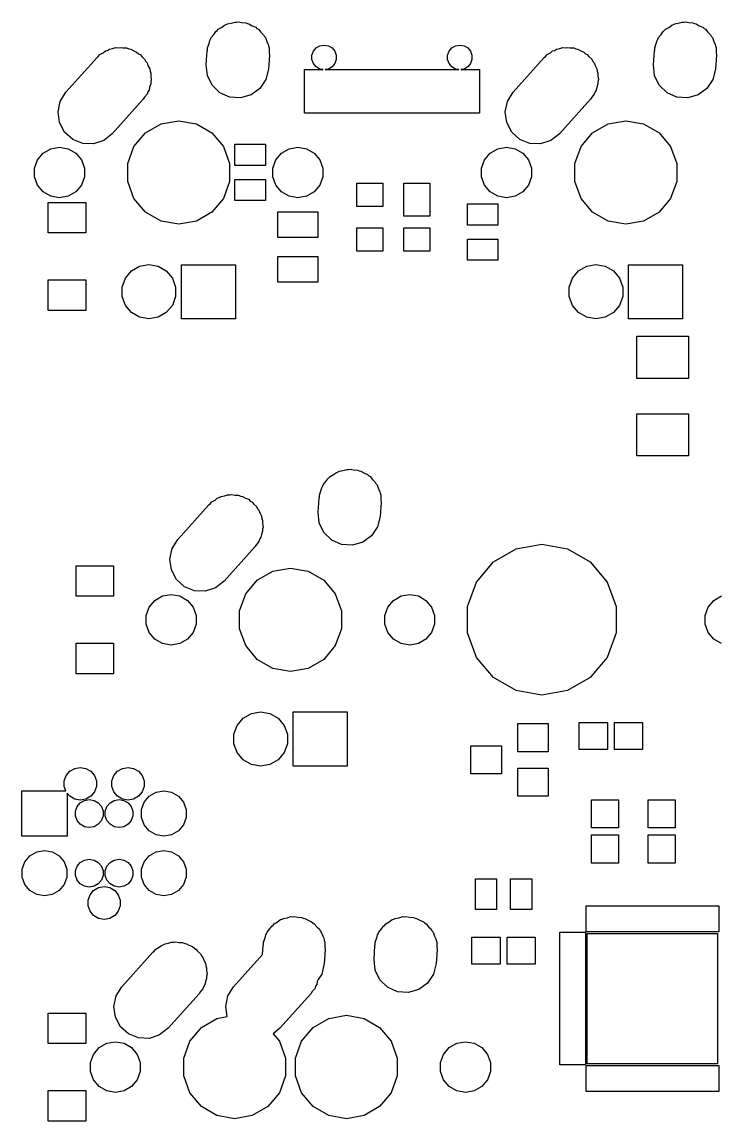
# Model space of a CAD drawing. Extents: x 50 to 349, y -142 to -48.
# Drawn here: x 50.47 to 80.17, y -97.55 to -50.74 of the extents above; entities that cross this region are included whole.
import ezdxf

# ---------------------------------------------------------------- set-up
doc = ezdxf.new("R2010")
doc.units = 0
doc.header["$MEASUREMENT"] = 0
doc.layers.add('BLACK', color=7, linetype='CONTINUOUS')

msp = doc.modelspace()

# ---------------------------------------------------------------- linework, layer by layer
at = {"layer": 'Black'}
for p, q in [((58.8351, -51.0511), (58.9772, -50.9691)), ((58.9772, -50.9691), (59.1084, -50.8735)), ((59.1084, -50.8735), (59.1767, -50.8538)), ((59.1767, -50.8538), (59.2351, -50.8202)), ((59.2351, -50.8202), (59.3867, -50.7934)), ((59.3867, -50.7934), (59.5507, -50.7462)), ((59.5507, -50.7462), (59.6252, -50.7514)), ((59.6252, -50.7514), (59.69, -50.7399)), ((59.69, -50.7399), (59.8381, -50.7661)), ((59.8381, -50.7661), (60.0097, -50.7779)), ((60.0097, -50.7779), (60.0785, -50.8085)), ((60.0785, -50.8085), (60.1449, -50.8202)), ((60.1449, -50.8202), (60.2782, -50.8971)), ((60.2782, -50.8971), (60.4303, -50.9647)), ((60.4303, -50.9647), (60.4827, -51.0152)), ((60.4827, -51.0152), (60.5449, -51.0511)), ((77.8851, -51.0511), (78.0272, -50.9691)), ((78.0272, -50.9691), (78.1584, -50.8735)), ((78.1584, -50.8735), (78.2267, -50.8538)), ((78.2267, -50.8538), (78.2851, -50.8202)), ((78.2851, -50.8202), (78.4367, -50.7934)), ((78.4367, -50.7934), (78.6007, -50.7462)), ((78.6007, -50.7462), (78.6752, -50.7514)), ((78.6752, -50.7514), (78.74, -50.7399)), ((78.74, -50.7399), (78.8881, -50.7661)), ((78.8881, -50.7661), (79.0597, -50.7779)), ((79.0597, -50.7779), (79.1285, -50.8085)), ((79.1285, -50.8085), (79.1949, -50.8202)), ((79.1949, -50.8202), (79.3282, -50.8971)), ((79.3282, -50.8971), (79.4803, -50.9647)), ((79.4803, -50.9647), (79.5327, -51.0152)), ((79.5327, -51.0152), (79.5949, -51.0511)), ((58.4795, -51.5261), (58.5112, -51.4789)), ((58.5112, -51.4789), (58.5381, -51.405)), ((58.5381, -51.405), (58.6536, -51.2673)), ((58.6536, -51.2673), (58.7364, -51.1443)), ((58.7364, -51.1443), (58.7889, -51.1061)), ((58.7889, -51.1061), (58.8351, -51.0511)), ((60.5449, -51.0511), (60.6504, -51.1768)), ((60.6504, -51.1768), (60.7616, -51.284)), ((60.7616, -51.284), (60.7913, -51.3447)), ((60.7913, -51.3447), (60.8419, -51.405)), ((60.8419, -51.405), (60.9033, -51.5738)), ((77.5295, -51.5261), (77.5612, -51.4789)), ((77.5612, -51.4789), (77.5881, -51.405)), ((77.5881, -51.405), (77.7036, -51.2673)), ((77.7036, -51.2673), (77.7864, -51.1443)), ((77.7864, -51.1443), (77.8389, -51.1061)), ((77.8389, -51.1061), (77.8851, -51.0511)), ((79.5949, -51.0511), (79.7004, -51.1768)), ((79.7004, -51.1768), (79.8116, -51.284)), ((79.8116, -51.284), (79.8413, -51.3447)), ((79.8413, -51.3447), (79.8919, -51.405)), ((79.8919, -51.405), (79.9533, -51.5738)), ((54.0318, -51.9746), (54.1109, -51.9488)), ((54.1109, -51.9488), (54.1951, -51.9002)), ((54.1951, -51.9002), (54.3353, -51.8754)), ((54.3353, -51.8754), (54.4692, -51.8317)), ((54.4692, -51.8317), (54.5654, -51.8349)), ((54.5654, -51.8349), (54.65, -51.8199)), ((54.65, -51.8199), (54.7738, -51.8418)), ((54.7738, -51.8418), (54.9291, -51.8469)), ((54.9291, -51.8469), (55.0276, -51.8865)), ((55.0276, -51.8865), (55.1049, -51.9002)), ((55.1049, -51.9002), (55.2044, -51.9576)), ((55.2044, -51.9576), (55.3561, -52.0186)), ((58.3686, -51.9727), (58.3801, -51.926)), ((58.3801, -51.839), (58.4481, -51.6522)), ((58.3801, -51.926), (58.3801, -51.839)), ((58.4481, -51.6522), (58.4795, -51.5261)), ((60.9033, -51.5738), (60.9637, -51.6974)), ((60.9637, -51.6974), (60.9701, -51.7573)), ((60.9701, -51.7573), (60.9999, -51.839)), ((60.9999, -51.839), (60.9999, -52.0378)), ((62.8912, -51.9865), (63.0088, -51.8463)), ((63.0088, -51.8463), (63.1674, -51.7548)), ((63.1674, -51.7548), (63.3476, -51.723)), ((63.3476, -51.723), (63.5278, -51.7548)), ((63.5278, -51.7548), (63.6864, -51.8463)), ((63.6864, -51.8463), (63.804, -51.9865)), ((68.6712, -51.9865), (68.7888, -51.8463)), ((68.7888, -51.8463), (68.9474, -51.7548)), ((68.9474, -51.7548), (69.1276, -51.723)), ((69.1276, -51.723), (69.3078, -51.7548)), ((69.3078, -51.7548), (69.4664, -51.8463)), ((69.4664, -51.8463), (69.584, -51.9865)), ((73.0818, -51.9746), (73.1609, -51.9488)), ((73.1609, -51.9488), (73.2451, -51.9002)), ((73.2451, -51.9002), (73.3853, -51.8754)), ((73.3853, -51.8754), (73.5192, -51.8317)), ((73.5192, -51.8317), (73.6154, -51.8349)), ((73.6154, -51.8349), (73.7, -51.8199)), ((73.7, -51.8199), (73.8238, -51.8418)), ((73.8238, -51.8418), (73.9791, -51.8469)), ((73.9791, -51.8469), (74.0776, -51.8865)), ((74.0776, -51.8865), (74.1549, -51.9002)), ((74.1549, -51.9002), (74.2544, -51.9576)), ((74.2544, -51.9576), (74.4061, -52.0186)), ((77.4186, -51.9727), (77.4301, -51.926)), ((77.4301, -51.839), (77.4981, -51.6522)), ((77.4301, -51.926), (77.4301, -51.839)), ((77.4981, -51.6522), (77.5295, -51.5261)), ((79.9533, -51.5738), (80.0137, -51.6974)), ((80.0137, -51.6974), (80.0201, -51.7573)), ((80.0201, -51.7573), (80.0499, -51.839)), ((80.0499, -51.839), (80.0499, -52.0378)), ((52.3479, -53.7317), (53.6697, -52.2586)), ((53.6697, -52.2586), (53.7236, -52.2163)), ((53.7236, -52.2163), (53.7951, -52.1311)), ((53.7951, -52.1311), (53.936, -52.0497)), ((53.936, -52.0497), (54.0318, -51.9746)), ((55.3561, -52.0186), (55.4392, -52.0932)), ((55.4392, -52.0932), (55.5049, -52.1311)), ((55.5049, -52.1311), (55.5763, -52.2162)), ((55.5763, -52.2162), (55.6986, -52.3259)), ((55.6986, -52.3259), (55.7514, -52.4249)), ((55.7514, -52.4249), (55.8019, -52.485)), ((58.3277, -52.565), (58.3686, -51.9727)), ((61.0123, -52.155), (60.9714, -52.7473)), ((60.9999, -52.0378), (61.0123, -52.155)), ((62.8286, -52.1585), (62.8912, -51.9865)), ((62.8286, -52.3415), (62.8286, -52.1585)), ((62.8912, -52.5135), (62.8286, -52.3415)), ((63.804, -51.9865), (63.8666, -52.1585)), ((63.8666, -52.3415), (63.804, -52.5135)), ((63.8666, -52.1585), (63.8666, -52.3415)), ((68.6086, -52.1585), (68.6712, -51.9865)), ((68.6086, -52.3415), (68.6086, -52.1585)), ((68.6712, -52.5135), (68.6086, -52.3415)), ((69.584, -51.9865), (69.6466, -52.1585)), ((69.6466, -52.3415), (69.584, -52.5135)), ((69.6466, -52.1585), (69.6466, -52.3415)), ((71.3979, -53.7317), (72.7197, -52.2586)), ((72.7197, -52.2586), (72.7736, -52.2163)), ((72.7736, -52.2163), (72.8451, -52.1311)), ((72.8451, -52.1311), (72.986, -52.0497)), ((72.986, -52.0497), (73.0818, -51.9746)), ((74.4061, -52.0186), (74.4892, -52.0932)), ((74.4892, -52.0932), (74.5549, -52.1311)), ((74.5549, -52.1311), (74.6263, -52.2162)), ((74.6263, -52.2162), (74.7486, -52.3259)), ((74.7486, -52.3259), (74.8014, -52.4249)), ((74.8014, -52.4249), (74.8519, -52.485)), ((77.3777, -52.565), (77.4186, -51.9727)), ((80.0623, -52.155), (80.0214, -52.7473)), ((80.0499, -52.0378), (80.0623, -52.155)), ((55.8019, -52.485), (55.8411, -52.5929)), ((55.8411, -52.5929), (55.9153, -52.7318)), ((55.9153, -52.7318), (55.9305, -52.8383)), ((55.9305, -52.8383), (55.9599, -52.919)), ((58.3763, -53.0226), (58.3277, -52.565)), ((60.9714, -52.7473), (60.8605, -53.1939)), ((62.5126, -54.62), (62.5126, -52.77)), ((62.5126, -52.77), (63.3079, -52.77)), ((63.0088, -52.6537), (62.8912, -52.5135)), ((63.1674, -52.7452), (63.0088, -52.6537)), ((63.3079, -52.77), (63.1674, -52.7452)), ((63.5278, -52.7452), (63.3873, -52.77)), ((63.3873, -52.77), (63.5126, -52.77)), ((63.5126, -52.77), (64.2876, -52.77)), ((63.6864, -52.6537), (63.5278, -52.7452)), ((63.804, -52.5135), (63.6864, -52.6537)), ((64.2876, -52.77), (64.8376, -52.77)), ((64.8376, -52.77), (65.3376, -52.77)), ((65.3376, -52.77), (65.8376, -52.77)), ((65.8376, -52.77), (66.3376, -52.77)), ((66.3376, -52.77), (66.8376, -52.77)), ((66.8376, -52.77), (67.3376, -52.77)), ((67.3376, -52.77), (67.8376, -52.77)), ((67.8376, -52.77), (68.3376, -52.77)), ((68.3376, -52.77), (69.0879, -52.77)), ((68.7888, -52.6537), (68.6712, -52.5135)), ((68.9474, -52.7452), (68.7888, -52.6537)), ((69.0879, -52.77), (68.9474, -52.7452)), ((69.3078, -52.7452), (69.1673, -52.77)), ((69.1673, -52.77), (69.1876, -52.77)), ((69.1876, -52.77), (69.9626, -52.77)), ((69.4664, -52.6537), (69.3078, -52.7452)), ((69.584, -52.5135), (69.4664, -52.6537)), ((69.9626, -52.77), (69.9626, -54.62)), ((74.8519, -52.485), (74.8911, -52.5929)), ((74.8911, -52.5929), (74.9653, -52.7318)), ((74.9653, -52.7318), (74.9805, -52.8383)), ((74.9805, -52.8383), (75.0099, -52.919)), ((77.4263, -53.0226), (77.3777, -52.565)), ((80.0214, -52.7473), (79.9105, -53.1939)), ((55.9599, -52.919), (55.9599, -53.0447)), ((55.9599, -53.0447), (55.9802, -53.1874)), ((55.9802, -53.1874), (55.9599, -53.2837)), ((55.9599, -53.2837), (55.9599, -53.381)), ((58.5784, -53.436), (58.3763, -53.0226)), ((60.8605, -53.1939), (60.6036, -53.5757)), ((75.0099, -52.919), (75.0099, -53.0447)), ((75.0099, -53.0447), (75.0302, -53.1874)), ((75.0302, -53.1874), (75.0099, -53.2837)), ((75.0099, -53.2837), (75.0099, -53.381)), ((77.6284, -53.436), (77.4263, -53.0226)), ((79.9105, -53.1939), (79.6536, -53.5757)), ((52.1047, -54.1223), (52.3479, -53.7317)), ((55.8019, -53.815), (55.6973, -53.9397)), ((55.8399, -53.7105), (55.8019, -53.815)), ((55.8853, -53.6377), (55.8399, -53.7105)), ((55.9112, -53.5147), (55.8853, -53.6377)), ((55.9599, -53.381), (55.9112, -53.5147)), ((58.9097, -53.7553), (58.5784, -53.436)), ((59.3303, -53.9421), (58.9097, -53.7553)), ((60.6036, -53.5757), (60.2316, -53.8465)), ((71.1547, -54.1223), (71.3979, -53.7317)), ((74.8519, -53.815), (74.7473, -53.9397)), ((74.8899, -53.7105), (74.8519, -53.815)), ((74.9353, -53.6377), (74.8899, -53.7105)), ((74.9612, -53.5147), (74.9353, -53.6377)), ((75.0099, -53.381), (74.9612, -53.5147)), ((77.9597, -53.7553), (77.6284, -53.436)), ((78.3803, -53.9421), (77.9597, -53.7553)), ((79.6536, -53.5757), (79.2816, -53.8465)), ((52.0098, -54.5726), (52.1047, -54.1223)), ((55.6421, -54.0283), (54.3203, -55.5014)), ((55.6973, -53.9397), (55.6421, -54.0283)), ((59.7893, -53.9738), (59.3303, -53.9421)), ((60.2316, -53.8465), (59.7893, -53.9738)), ((71.0598, -54.5726), (71.1547, -54.1223)), ((74.6921, -54.0283), (73.3703, -55.5014)), ((74.7473, -53.9397), (74.6921, -54.0283)), ((78.8393, -53.9738), (78.3803, -53.9421)), ((79.2816, -53.8465), (78.8393, -53.9738)), ((52.0747, -55.0282), (52.0098, -54.5726)), ((63.2876, -54.62), (62.5126, -54.62)), ((63.5126, -54.62), (63.2876, -54.62)), ((64.1376, -54.62), (63.5126, -54.62)), ((64.2876, -54.62), (64.1376, -54.62)), ((64.6376, -54.62), (64.2876, -54.62)), ((65.1376, -54.62), (64.6376, -54.62)), ((65.6376, -54.62), (65.1376, -54.62)), ((66.1376, -54.62), (65.6376, -54.62)), ((66.3376, -54.62), (66.1376, -54.62)), ((66.6376, -54.62), (66.3376, -54.62)), ((66.8376, -54.62), (66.6376, -54.62)), ((67.1376, -54.62), (66.8376, -54.62)), ((67.3376, -54.62), (67.1376, -54.62)), ((67.6376, -54.62), (67.3376, -54.62)), ((67.8376, -54.62), (67.6376, -54.62)), ((68.1876, -54.62), (67.8376, -54.62)), ((68.9626, -54.62), (68.1876, -54.62)), ((69.9626, -54.62), (68.9626, -54.62)), ((71.1247, -55.0282), (71.0598, -54.5726)), ((52.2914, -55.4341), (52.0747, -55.0282)), ((55.7344, -55.463), (56.3968, -55.0805)), ((56.3968, -55.0805), (57.15, -54.9477)), ((57.15, -54.9477), (57.9032, -55.0805)), ((57.9032, -55.0805), (58.5656, -55.463)), ((71.3414, -55.4341), (71.1247, -55.0282)), ((74.7844, -55.463), (75.4468, -55.0805)), ((75.4468, -55.0805), (76.2, -54.9477)), ((76.2, -54.9477), (76.9532, -55.0805)), ((76.9532, -55.0805), (77.6156, -55.463)), ((52.6339, -55.7414), (52.2914, -55.4341)), ((54.3203, -55.5014), (53.9582, -55.7854)), ((55.2428, -56.0489), (55.7344, -55.463)), ((58.5656, -55.463), (59.0572, -56.0489)), ((71.6839, -55.7414), (71.3414, -55.4341)), ((73.3703, -55.5014), (73.0082, -55.7854)), ((74.2928, -56.0489), (74.7844, -55.463)), ((77.6156, -55.463), (78.1072, -56.0489)), ((51.3764, -56.3234), (51.7009, -56.136)), ((51.7009, -56.136), (52.07, -56.0709)), ((52.07, -56.0709), (52.4391, -56.136)), ((52.4391, -56.136), (52.7636, -56.3234)), ((53.0609, -55.9131), (52.6339, -55.7414)), ((53.5208, -55.9283), (53.0609, -55.9131)), ((53.9582, -55.7854), (53.5208, -55.9283)), ((54.9812, -56.7676), (55.2428, -56.0489)), ((59.0572, -56.0489), (59.3188, -56.7676)), ((59.548, -56.85), (59.548, -55.95)), ((59.548, -55.95), (60.848, -55.95)), ((60.848, -55.95), (60.848, -56.85)), ((61.5364, -56.3234), (61.8609, -56.136)), ((61.8609, -56.136), (62.23, -56.0709)), ((62.23, -56.0709), (62.5991, -56.136)), ((62.5991, -56.136), (62.9236, -56.3234)), ((70.4264, -56.3234), (70.7509, -56.136)), ((70.7509, -56.136), (71.12, -56.0709)), ((71.12, -56.0709), (71.4891, -56.136)), ((71.4891, -56.136), (71.8136, -56.3234)), ((72.1109, -55.9131), (71.6839, -55.7414)), ((72.5708, -55.9283), (72.1109, -55.9131)), ((73.0082, -55.7854), (72.5708, -55.9283)), ((74.0312, -56.7676), (74.2928, -56.0489)), ((78.1072, -56.0489), (78.3688, -56.7676)), ((51.0073, -56.9626), (51.1355, -56.6104)), ((51.1355, -56.6104), (51.3764, -56.3234)), ((52.7636, -56.3234), (53.0045, -56.6104)), ((53.0045, -56.6104), (53.1327, -56.9626)), ((61.1673, -56.9626), (61.2955, -56.6104)), ((61.2955, -56.6104), (61.5364, -56.3234)), ((62.9236, -56.3234), (63.1645, -56.6104)), ((63.1645, -56.6104), (63.2927, -56.9626)), ((70.0573, -56.9626), (70.1855, -56.6104)), ((70.1855, -56.6104), (70.4264, -56.3234)), ((71.8136, -56.3234), (72.0545, -56.6104)), ((72.0545, -56.6104), (72.1827, -56.9626)), ((51.0073, -57.3374), (51.0073, -56.9626)), ((53.1327, -56.9626), (53.1327, -57.3374)), ((54.9812, -57.5324), (54.9812, -56.7676)), ((59.3188, -56.7676), (59.3188, -57.5324)), ((60.848, -56.85), (59.548, -56.85)), ((61.1673, -57.3374), (61.1673, -56.9626)), ((63.2927, -56.9626), (63.2927, -57.3374)), ((70.0573, -57.3374), (70.0573, -56.9626)), ((72.1827, -56.9626), (72.1827, -57.3374)), ((74.0312, -57.5324), (74.0312, -56.7676)), ((78.3688, -56.7676), (78.3688, -57.5324)), ((51.1355, -57.6896), (51.0073, -57.3374)), ((53.1327, -57.3374), (53.0045, -57.6896)), ((55.2428, -58.2511), (54.9812, -57.5324)), ((59.3188, -57.5324), (59.0572, -58.2511)), ((59.548, -58.35), (59.548, -57.45)), ((59.548, -57.45), (60.848, -57.45)), ((60.848, -57.45), (60.848, -58.35)), ((61.2955, -57.6896), (61.1673, -57.3374)), ((63.2927, -57.3374), (63.1645, -57.6896)), ((70.1855, -57.6896), (70.0573, -57.3374)), ((72.1827, -57.3374), (72.0545, -57.6896)), ((74.2928, -58.2511), (74.0312, -57.5324)), ((78.3688, -57.5324), (78.1072, -58.2511)), ((51.3764, -57.9766), (51.1355, -57.6896)), ((51.7009, -58.164), (51.3764, -57.9766)), ((52.7636, -57.9766), (52.4391, -58.164)), ((53.0045, -57.6896), (52.7636, -57.9766)), ((61.5364, -57.9766), (61.2955, -57.6896)), ((61.8609, -58.164), (61.5364, -57.9766)), ((62.9236, -57.9766), (62.5991, -58.164)), ((63.1645, -57.6896), (62.9236, -57.9766)), ((64.744, -58.605), (64.744, -57.605)), ((64.744, -57.605), (65.844, -57.605)), ((65.844, -57.605), (65.844, -58.605)), ((66.744, -59.005), (66.744, -57.605)), ((66.744, -57.605), (67.844, -57.605)), ((67.844, -57.605), (67.844, -59.005)), ((70.4264, -57.9766), (70.1855, -57.6896)), ((70.7509, -58.164), (70.4264, -57.9766)), ((71.8136, -57.9766), (71.4891, -58.164)), ((72.0545, -57.6896), (71.8136, -57.9766)), ((51.5875, -59.7219), (51.5875, -58.4219)), ((51.5875, -58.4219), (53.1875, -58.4219)), ((52.07, -58.2291), (51.7009, -58.164)), ((52.4391, -58.164), (52.07, -58.2291)), ((53.1875, -58.4219), (53.1875, -59.7219)), ((55.7344, -58.837), (55.2428, -58.2511)), ((59.0572, -58.2511), (58.5656, -58.837)), ((60.848, -58.35), (59.548, -58.35)), ((62.23, -58.2291), (61.8609, -58.164)), ((62.5991, -58.164), (62.23, -58.2291)), ((69.454, -59.39), (69.454, -58.49)), ((69.454, -58.49), (70.754, -58.49)), ((71.12, -58.2291), (70.7509, -58.164)), ((70.754, -58.49), (70.754, -59.39)), ((71.4891, -58.164), (71.12, -58.2291)), ((74.7844, -58.837), (74.2928, -58.2511)), ((78.1072, -58.2511), (77.6156, -58.837)), ((56.3968, -59.2195), (55.7344, -58.837)), ((58.5656, -58.837), (57.9032, -59.2195)), ((61.38, -59.925), (61.38, -58.825)), ((61.38, -58.825), (63.08, -58.825)), ((63.08, -58.825), (63.08, -59.925)), ((65.844, -58.605), (64.744, -58.605)), ((75.4468, -59.2195), (74.7844, -58.837)), ((77.6156, -58.837), (76.9532, -59.2195)), ((57.15, -59.3523), (56.3968, -59.2195)), ((57.9032, -59.2195), (57.15, -59.3523)), ((67.844, -59.005), (66.744, -59.005)), ((70.754, -59.39), (69.454, -59.39)), ((76.2, -59.3523), (75.4468, -59.2195)), ((76.9532, -59.2195), (76.2, -59.3523)), ((53.1875, -59.7219), (51.5875, -59.7219)), ((64.744, -60.505), (64.744, -59.505)), ((64.744, -59.505), (65.844, -59.505)), ((65.844, -59.505), (65.844, -60.505)), ((66.744, -60.505), (66.744, -59.505)), ((66.744, -59.505), (67.844, -59.505)), ((67.844, -59.505), (67.844, -60.505)), ((63.08, -59.925), (61.38, -59.925)), ((69.454, -60.89), (69.454, -59.99)), ((69.454, -59.99), (70.754, -59.99)), ((70.754, -59.99), (70.754, -60.89)), ((61.38, -61.825), (61.38, -60.725)), ((61.38, -60.725), (63.08, -60.725)), ((63.08, -60.725), (63.08, -61.825)), ((65.844, -60.505), (64.744, -60.505)), ((67.844, -60.505), (66.744, -60.505)), ((55.1364, -61.3438), (55.4843, -61.1429)), ((55.4843, -61.1429), (55.88, -61.0731)), ((55.88, -61.0731), (56.2757, -61.1429)), ((56.2757, -61.1429), (56.6236, -61.3438)), ((57.2675, -63.3825), (57.2675, -61.0775)), ((57.2675, -61.0775), (59.5725, -61.0775)), ((59.5725, -61.0775), (59.5725, -63.3825)), ((70.754, -60.89), (69.454, -60.89)), ((74.1864, -61.3438), (74.5343, -61.1429)), ((74.5343, -61.1429), (74.93, -61.0731)), ((74.93, -61.0731), (75.3257, -61.1429)), ((75.3257, -61.1429), (75.6736, -61.3438)), ((76.3175, -63.3825), (76.3175, -61.0775)), ((76.3175, -61.0775), (78.6225, -61.0775)), ((78.6225, -61.0775), (78.6225, -63.3825)), ((51.5875, -63.0219), (51.5875, -61.7219)), ((51.5875, -61.7219), (53.1875, -61.7219)), ((53.1875, -61.7219), (53.1875, -63.0219)), ((54.7407, -62.0291), (54.8781, -61.6515)), ((54.8781, -61.6515), (55.1364, -61.3438)), ((56.6236, -61.3438), (56.8819, -61.6515)), ((56.8819, -61.6515), (57.0193, -62.0291)), ((73.7907, -62.0291), (73.9281, -61.6515)), ((73.9281, -61.6515), (74.1864, -61.3438)), ((75.6736, -61.3438), (75.9319, -61.6515)), ((75.9319, -61.6515), (76.0693, -62.0291)), ((54.7407, -62.4309), (54.7407, -62.0291)), ((57.0193, -62.0291), (57.0193, -62.4309)), ((63.08, -61.825), (61.38, -61.825)), ((73.7907, -62.4309), (73.7907, -62.0291)), ((76.0693, -62.0291), (76.0693, -62.4309)), ((54.8781, -62.8085), (54.7407, -62.4309)), ((57.0193, -62.4309), (56.8819, -62.8085)), ((73.9281, -62.8085), (73.7907, -62.4309)), ((76.0693, -62.4309), (75.9319, -62.8085)), ((53.1875, -63.0219), (51.5875, -63.0219)), ((55.1364, -63.1162), (54.8781, -62.8085)), ((55.4843, -63.3171), (55.1364, -63.1162)), ((56.6236, -63.1162), (56.2757, -63.3171)), ((56.8819, -62.8085), (56.6236, -63.1162)), ((74.1864, -63.1162), (73.9281, -62.8085)), ((74.5343, -63.3171), (74.1864, -63.1162)), ((75.6736, -63.1162), (75.3257, -63.3171)), ((75.9319, -62.8085), (75.6736, -63.1162)), ((55.88, -63.3869), (55.4843, -63.3171)), ((56.2757, -63.3171), (55.88, -63.3869)), ((59.5725, -63.3825), (57.2675, -63.3825)), ((74.93, -63.3869), (74.5343, -63.3171)), ((75.3257, -63.3171), (74.93, -63.3869)), ((78.6225, -63.3825), (76.3175, -63.3825)), ((76.6688, -65.925), (76.6688, -64.125)), ((76.6688, -64.125), (78.8687, -64.125)), ((78.8687, -64.125), (78.8687, -65.925)), ((78.8687, -65.925), (76.6688, -65.925)), ((76.6688, -69.225), (76.6688, -67.425)), ((76.6688, -67.425), (78.8687, -67.425)), ((78.8687, -67.425), (78.8687, -69.225)), ((78.8687, -69.225), (76.6688, -69.225)), ((63.4161, -70.3173), (63.4989, -70.1943)), ((63.4989, -70.1943), (63.5514, -70.1561)), ((63.5514, -70.1561), (63.5976, -70.1011)), ((63.5976, -70.1011), (63.7397, -70.0191)), ((63.7397, -70.0191), (63.8709, -69.9235)), ((63.8709, -69.9235), (63.9392, -69.9038)), ((63.9392, -69.9038), (63.9976, -69.8702)), ((63.9976, -69.8702), (64.1492, -69.8434)), ((64.1492, -69.8434), (64.3132, -69.7962)), ((64.3132, -69.7962), (64.3877, -69.8014)), ((64.3877, -69.8014), (64.4525, -69.7899)), ((64.4525, -69.7899), (64.6006, -69.8161)), ((64.6006, -69.8161), (64.7722, -69.8279)), ((64.7722, -69.8279), (64.841, -69.8584)), ((64.841, -69.8584), (64.9074, -69.8702)), ((64.9074, -69.8702), (65.0407, -69.9471)), ((65.0407, -69.9471), (65.1928, -70.0147)), ((65.1928, -70.0147), (65.2452, -70.0652)), ((65.2452, -70.0652), (65.3074, -70.1011)), ((65.3074, -70.1011), (65.4129, -70.2268)), ((63.2106, -70.7022), (63.242, -70.5761)), ((63.242, -70.5761), (63.2737, -70.5289)), ((63.2737, -70.5289), (63.3006, -70.455)), ((63.3006, -70.455), (63.4161, -70.3173)), ((65.4129, -70.2268), (65.5241, -70.334)), ((65.5241, -70.334), (65.5538, -70.3947)), ((65.5538, -70.3947), (65.6044, -70.455)), ((65.6044, -70.455), (65.6658, -70.6238)), ((65.6658, -70.6238), (65.7262, -70.7474)), ((58.5576, -71.1811), (58.6985, -71.0997)), ((58.6985, -71.0997), (58.7943, -71.0246)), ((58.7943, -71.0246), (58.8734, -70.9988)), ((58.8734, -70.9988), (58.9576, -70.9502)), ((58.9576, -70.9502), (59.0978, -70.9254)), ((59.0978, -70.9254), (59.2317, -70.8817)), ((59.2317, -70.8817), (59.3279, -70.8849)), ((59.3279, -70.8849), (59.4125, -70.8699)), ((59.4125, -70.8699), (59.5363, -70.8918)), ((59.5363, -70.8918), (59.6916, -70.8969)), ((59.6916, -70.8969), (59.7901, -70.9365)), ((59.7901, -70.9365), (59.8674, -70.9502)), ((59.8674, -70.9502), (59.9669, -71.0076)), ((59.9669, -71.0076), (60.1186, -71.0686)), ((60.1186, -71.0686), (60.2017, -71.1432)), ((60.2017, -71.1432), (60.2674, -71.1811)), ((63.0902, -71.615), (63.1311, -71.0227)), ((63.1311, -71.0227), (63.1426, -70.976)), ((63.1426, -70.889), (63.2106, -70.7022)), ((63.1426, -70.976), (63.1426, -70.889)), ((65.7262, -70.7474), (65.7326, -70.8073)), ((65.7326, -70.8073), (65.7624, -70.889)), ((65.7624, -70.889), (65.7624, -71.0878)), ((65.7624, -71.0878), (65.7748, -71.205)), ((57.1104, -72.7817), (58.4322, -71.3086)), ((58.4322, -71.3086), (58.4861, -71.2663)), ((58.4861, -71.2663), (58.5576, -71.1811)), ((60.2674, -71.1811), (60.3388, -71.2662)), ((60.3388, -71.2662), (60.4611, -71.3759)), ((60.4611, -71.3759), (60.5139, -71.4749)), ((60.5139, -71.4749), (60.5644, -71.535)), ((60.5644, -71.535), (60.6036, -71.6429)), ((63.1388, -72.0726), (63.0902, -71.615)), ((65.7748, -71.205), (65.7339, -71.7973)), ((60.6036, -71.6429), (60.6778, -71.7818)), ((60.6778, -71.7818), (60.693, -71.8883)), ((60.693, -71.8883), (60.7224, -71.969)), ((60.7224, -71.969), (60.7224, -72.0947)), ((63.3409, -72.486), (63.1388, -72.0726)), ((65.7339, -71.7973), (65.623, -72.2439)), ((60.7224, -72.431), (60.6737, -72.5647)), ((60.7224, -72.0947), (60.7427, -72.2374)), ((60.7427, -72.2374), (60.7224, -72.3337)), ((60.7224, -72.3337), (60.7224, -72.431)), ((63.6722, -72.8053), (63.3409, -72.486)), ((65.623, -72.2439), (65.3661, -72.6257)), ((56.8672, -73.1723), (57.1104, -72.7817)), ((60.4598, -72.9897), (60.4046, -73.0783)), ((60.5644, -72.865), (60.4598, -72.9897)), ((60.6024, -72.7605), (60.5644, -72.865)), ((60.6478, -72.6877), (60.6024, -72.7605)), ((60.6737, -72.5647), (60.6478, -72.6877)), ((64.0928, -72.9921), (63.6722, -72.8053)), ((64.5518, -73.0238), (64.0928, -72.9921)), ((64.9941, -72.8965), (64.5518, -73.0238)), ((65.3661, -72.6257), (64.9941, -72.8965)), ((71.5239, -73.1815), (72.6225, -72.9878)), ((72.6225, -72.9878), (73.7211, -73.1815)), ((56.7723, -73.6226), (56.8672, -73.1723)), ((60.4046, -73.0783), (59.0828, -74.5514)), ((70.5577, -73.7393), (71.5239, -73.1815)), ((73.7211, -73.1815), (74.6873, -73.7393)), ((52.7781, -75.2), (52.7781, -73.9)), ((52.7781, -73.9), (54.3781, -73.9)), ((54.3781, -73.9), (54.3781, -75.2)), ((56.8372, -74.0782), (56.7723, -73.6226)), ((69.8406, -74.5939), (70.5577, -73.7393)), ((74.6873, -73.7393), (75.4044, -74.5939)), ((57.0539, -74.4841), (56.8372, -74.0782)), ((60.4969, -74.513), (61.1593, -74.1305)), ((61.1593, -74.1305), (61.9125, -73.9977)), ((61.9125, -73.9977), (62.6657, -74.1305)), ((62.6657, -74.1305), (63.3281, -74.513)), ((57.3964, -74.7914), (57.0539, -74.4841)), ((57.8234, -74.9631), (57.3964, -74.7914)), ((58.7207, -74.8354), (58.2833, -74.9783)), ((59.0828, -74.5514), (58.7207, -74.8354)), ((60.0053, -75.0989), (60.4969, -74.513)), ((63.3281, -74.513), (63.8197, -75.0989)), ((69.4591, -75.6422), (69.8406, -74.5939)), ((75.4044, -74.5939), (75.7859, -75.6422)), ((54.3781, -75.2), (52.7781, -75.2)), ((56.1389, -75.3734), (56.4634, -75.186)), ((56.4634, -75.186), (56.8325, -75.1209)), ((56.8325, -75.1209), (57.2016, -75.186)), ((57.2016, -75.186), (57.5261, -75.3734)), ((58.2833, -74.9783), (57.8234, -74.9631)), ((59.7437, -75.8176), (60.0053, -75.0989)), ((63.8197, -75.0989), (64.0813, -75.8176)), ((66.2989, -75.3734), (66.6234, -75.186)), ((66.6234, -75.186), (66.9925, -75.1209)), ((66.9925, -75.1209), (67.3616, -75.186)), ((67.3616, -75.186), (67.6861, -75.3734)), ((79.9514, -75.3734), (80.2759, -75.186)), ((55.7698, -76.0126), (55.898, -75.6604)), ((55.898, -75.6604), (56.1389, -75.3734)), ((57.5261, -75.3734), (57.767, -75.6604)), ((57.767, -75.6604), (57.8952, -76.0126)), ((59.7437, -76.5824), (59.7437, -75.8176)), ((64.0813, -75.8176), (64.0813, -76.5824)), ((65.9298, -76.0126), (66.058, -75.6604)), ((66.058, -75.6604), (66.2989, -75.3734)), ((67.6861, -75.3734), (67.927, -75.6604)), ((67.927, -75.6604), (68.0552, -76.0126)), ((69.4591, -76.7578), (69.4591, -75.6422)), ((75.7859, -75.6422), (75.7859, -76.7578)), ((79.5823, -76.0126), (79.7105, -75.6604)), ((79.7105, -75.6604), (79.9514, -75.3734)), ((55.7698, -76.3874), (55.7698, -76.0126)), ((57.8952, -76.0126), (57.8952, -76.3874)), ((65.9298, -76.3874), (65.9298, -76.0126)), ((68.0552, -76.0126), (68.0552, -76.3874)), ((79.5823, -76.3874), (79.5823, -76.0126)), ((55.898, -76.7396), (55.7698, -76.3874)), ((56.1389, -77.0266), (55.898, -76.7396)), ((57.767, -76.7396), (57.5261, -77.0266)), ((57.8952, -76.3874), (57.767, -76.7396)), ((60.0053, -77.3011), (59.7437, -76.5824)), ((64.0813, -76.5824), (63.8197, -77.3011)), ((66.058, -76.7396), (65.9298, -76.3874)), ((66.2989, -77.0266), (66.058, -76.7396)), ((67.927, -76.7396), (67.6861, -77.0266)), ((68.0552, -76.3874), (67.927, -76.7396)), ((69.8406, -77.8061), (69.4591, -76.7578)), ((75.7859, -76.7578), (75.4044, -77.8061)), ((79.7105, -76.7396), (79.5823, -76.3874)), ((79.9514, -77.0266), (79.7105, -76.7396)), ((52.7781, -78.5), (52.7781, -77.2)), ((52.7781, -77.2), (54.3781, -77.2)), ((54.3781, -77.2), (54.3781, -78.5)), ((56.4634, -77.214), (56.1389, -77.0266)), ((56.8325, -77.2791), (56.4634, -77.214)), ((57.2016, -77.214), (56.8325, -77.2791)), ((57.5261, -77.0266), (57.2016, -77.214)), ((66.6234, -77.214), (66.2989, -77.0266)), ((66.9925, -77.2791), (66.6234, -77.214)), ((67.3616, -77.214), (66.9925, -77.2791)), ((67.6861, -77.0266), (67.3616, -77.214)), ((80.2759, -77.214), (79.9514, -77.0266)), ((60.4969, -77.887), (60.0053, -77.3011)), ((63.8197, -77.3011), (63.3281, -77.887)), ((61.1593, -78.2695), (60.4969, -77.887)), ((63.3281, -77.887), (62.6657, -78.2695)), ((70.5577, -78.6607), (69.8406, -77.8061)), ((75.4044, -77.8061), (74.6873, -78.6607)), ((54.3781, -78.5), (52.7781, -78.5)), ((61.9125, -78.4023), (61.1593, -78.2695)), ((62.6657, -78.2695), (61.9125, -78.4023)), ((71.5239, -79.2185), (70.5577, -78.6607)), ((74.6873, -78.6607), (73.7211, -79.2185)), ((72.6225, -79.4122), (71.5239, -79.2185)), ((73.7211, -79.2185), (72.6225, -79.4122)), ((59.6406, -80.7015), (59.8989, -80.3938)), ((59.8989, -80.3938), (60.2468, -80.1929)), ((60.2468, -80.1929), (60.6425, -80.1231)), ((60.6425, -80.1231), (61.0382, -80.1929)), ((61.0382, -80.1929), (61.3861, -80.3938)), ((61.3861, -80.3938), (61.6444, -80.7015)), ((62.03, -82.4325), (62.03, -80.1275)), ((62.03, -80.1275), (64.335, -80.1275)), ((64.335, -80.1275), (64.335, -82.4325)), ((59.5032, -81.0791), (59.6406, -80.7015)), ((61.6444, -80.7015), (61.7818, -81.0791)), ((71.597, -81.819), (71.597, -80.619)), ((71.597, -80.619), (72.897, -80.619)), ((72.897, -80.619), (72.897, -81.819)), ((74.215, -81.728), (74.215, -80.578)), ((74.215, -80.578), (75.415, -80.578)), ((75.415, -80.578), (75.415, -81.728)), ((75.715, -81.728), (75.715, -80.578)), ((75.715, -80.578), (76.915, -80.578)), ((76.915, -80.578), (76.915, -81.728)), ((59.5032, -81.4809), (59.5032, -81.0791)), ((61.7818, -81.0791), (61.7818, -81.4809)), ((59.6406, -81.8585), (59.5032, -81.4809)), ((59.8989, -82.1662), (59.6406, -81.8585)), ((61.6444, -81.8585), (61.3861, -82.1662)), ((61.7818, -81.4809), (61.6444, -81.8585)), ((69.597, -82.769), (69.597, -81.569)), ((69.597, -81.569), (70.897, -81.569)), ((70.897, -81.569), (70.897, -82.769)), ((72.897, -81.819), (71.597, -81.819)), ((75.415, -81.728), (74.215, -81.728)), ((76.915, -81.728), (75.715, -81.728)), ((60.2468, -82.3671), (59.8989, -82.1662)), ((60.6425, -82.4369), (60.2468, -82.3671)), ((61.0382, -82.3671), (60.6425, -82.4369)), ((61.3861, -82.1662), (61.0382, -82.3671)), ((52.2742, -83.0642), (52.3568, -82.8373)), ((52.3568, -82.8373), (52.512, -82.6523)), ((52.512, -82.6523), (52.7212, -82.5315)), ((52.7212, -82.5315), (52.959, -82.4896)), ((52.959, -82.4896), (53.1968, -82.5315)), ((53.1968, -82.5315), (53.406, -82.6523)), ((53.406, -82.6523), (53.5612, -82.8373)), ((53.5612, -82.8373), (53.6438, -83.0642)), ((54.3062, -83.0642), (54.3888, -82.8373)), ((54.3888, -82.8373), (54.544, -82.6523)), ((54.544, -82.6523), (54.7532, -82.5315)), ((54.7532, -82.5315), (54.991, -82.4896)), ((54.991, -82.4896), (55.2288, -82.5315)), ((55.2288, -82.5315), (55.438, -82.6523)), ((55.438, -82.6523), (55.5932, -82.8373)), ((55.5932, -82.8373), (55.6758, -83.0642)), ((64.335, -82.4325), (62.03, -82.4325)), ((70.897, -82.769), (69.597, -82.769)), ((71.597, -83.719), (71.597, -82.519)), ((71.597, -82.519), (72.897, -82.519)), ((72.897, -82.519), (72.897, -83.719)), ((52.2742, -83.3058), (52.2742, -83.0642)), ((52.3423, -83.493), (52.2742, -83.3058)), ((53.6438, -83.3058), (53.5612, -83.5327)), ((53.6438, -83.0642), (53.6438, -83.3058)), ((54.3062, -83.3058), (54.3062, -83.0642)), ((54.3888, -83.5327), (54.3062, -83.3058)), ((55.6758, -83.3058), (55.5932, -83.5327)), ((55.6758, -83.0642), (55.6758, -83.3058)), ((50.473, -85.417), (50.473, -83.493)), ((50.473, -83.493), (52.3423, -83.493)), ((52.512, -83.7177), (52.397, -83.5807)), ((52.397, -83.5807), (52.397, -85.417)), ((52.7212, -83.8385), (52.512, -83.7177)), ((53.406, -83.7177), (53.1968, -83.8385)), ((53.5612, -83.5327), (53.406, -83.7177)), ((54.544, -83.7177), (54.3888, -83.5327)), ((54.7532, -83.8385), (54.544, -83.7177)), ((55.438, -83.7177), (55.2288, -83.8385)), ((55.5932, -83.5327), (55.438, -83.7177)), ((55.6787, -83.9722), (55.8943, -83.7152)), ((55.8943, -83.7152), (56.1847, -83.5476)), ((56.1847, -83.5476), (56.515, -83.4893)), ((56.515, -83.4893), (56.8453, -83.5476)), ((56.8453, -83.5476), (57.1357, -83.7152)), ((57.1357, -83.7152), (57.3513, -83.9722)), ((72.897, -83.719), (71.597, -83.719)), ((52.959, -83.8804), (52.7212, -83.8385)), ((52.7543, -84.3517), (52.825, -84.1577)), ((52.825, -84.1577), (52.9577, -83.9994)), ((52.9577, -83.9994), (53.1366, -83.8962)), ((53.1968, -83.8385), (52.959, -83.8804)), ((53.1366, -83.8962), (53.34, -83.8603)), ((53.34, -83.8603), (53.5434, -83.8962)), ((53.5434, -83.8962), (53.7223, -83.9994)), ((53.7223, -83.9994), (53.855, -84.1577)), ((53.855, -84.1577), (53.9257, -84.3517)), ((54.0243, -84.3517), (54.095, -84.1577)), ((54.095, -84.1577), (54.2277, -83.9994)), ((54.2277, -83.9994), (54.4066, -83.8962)), ((54.4066, -83.8962), (54.61, -83.8603)), ((54.61, -83.8603), (54.8134, -83.8962)), ((54.991, -83.8804), (54.7532, -83.8385)), ((54.8134, -83.8962), (54.9923, -83.9994)), ((55.2288, -83.8385), (54.991, -83.8804)), ((54.9923, -83.9994), (55.125, -84.1577)), ((55.125, -84.1577), (55.1957, -84.3517)), ((55.564, -84.2873), (55.6787, -83.9722)), ((57.3513, -83.9722), (57.466, -84.2873)), ((74.736, -85.067), (74.736, -83.867)), ((74.736, -83.867), (75.886, -83.867)), ((75.886, -83.867), (75.886, -85.067)), ((77.149, -85.067), (77.149, -83.867)), ((77.149, -83.867), (78.299, -83.867)), ((78.299, -83.867), (78.299, -85.067)), ((52.7543, -84.5583), (52.7543, -84.3517)), ((52.825, -84.7523), (52.7543, -84.5583)), ((53.9257, -84.5583), (53.855, -84.7523)), ((53.9257, -84.3517), (53.9257, -84.5583)), ((54.0243, -84.5583), (54.0243, -84.3517)), ((54.095, -84.7523), (54.0243, -84.5583)), ((55.1957, -84.5583), (55.125, -84.7523)), ((55.1957, -84.3517), (55.1957, -84.5583)), ((55.564, -84.6227), (55.564, -84.2873)), ((55.6787, -84.9378), (55.564, -84.6227)), ((57.466, -84.6227), (57.3513, -84.9378)), ((57.466, -84.2873), (57.466, -84.6227)), ((52.9577, -84.9106), (52.825, -84.7523)), ((53.1366, -85.0138), (52.9577, -84.9106)), ((53.34, -85.0497), (53.1366, -85.0138)), ((53.5434, -85.0138), (53.34, -85.0497)), ((53.7223, -84.9106), (53.5434, -85.0138)), ((53.855, -84.7523), (53.7223, -84.9106)), ((54.2277, -84.9106), (54.095, -84.7523)), ((54.4066, -85.0138), (54.2277, -84.9106)), ((54.61, -85.0497), (54.4066, -85.0138)), ((54.8134, -85.0138), (54.61, -85.0497)), ((54.9923, -84.9106), (54.8134, -85.0138)), ((55.125, -84.7523), (54.9923, -84.9106)), ((55.8943, -85.1947), (55.6787, -84.9378)), ((57.3513, -84.9378), (57.1357, -85.1947)), ((75.886, -85.067), (74.736, -85.067)), ((78.299, -85.067), (77.149, -85.067)), ((52.397, -85.417), (50.473, -85.417)), ((56.1847, -85.3624), (55.8943, -85.1947)), ((56.515, -85.4207), (56.1847, -85.3624)), ((56.8453, -85.3624), (56.515, -85.4207)), ((57.1357, -85.1947), (56.8453, -85.3624)), ((74.736, -86.567), (74.736, -85.367)), ((74.736, -85.367), (75.886, -85.367)), ((75.886, -85.367), (75.886, -86.567)), ((77.149, -86.567), (77.149, -85.367)), ((77.149, -85.367), (78.299, -85.367)), ((78.299, -85.367), (78.299, -86.567)), ((50.8143, -86.2552), (51.1047, -86.0876)), ((51.1047, -86.0876), (51.435, -86.0293)), ((51.435, -86.0293), (51.7653, -86.0876)), ((51.7653, -86.0876), (52.0557, -86.2552)), ((55.8943, -86.2552), (56.1847, -86.0876)), ((56.1847, -86.0876), (56.515, -86.0293)), ((56.515, -86.0293), (56.8453, -86.0876)), ((56.8453, -86.0876), (57.1357, -86.2552)), ((50.484, -86.8273), (50.5987, -86.5122)), ((50.5987, -86.5122), (50.8143, -86.2552)), ((52.0557, -86.2552), (52.2713, -86.5122)), ((52.2713, -86.5122), (52.386, -86.8273)), ((52.825, -86.6977), (52.9577, -86.5394)), ((52.9577, -86.5394), (53.1366, -86.4362)), ((53.1366, -86.4362), (53.34, -86.4003)), ((53.34, -86.4003), (53.5434, -86.4362)), ((53.5434, -86.4362), (53.7223, -86.5394)), ((53.7223, -86.5394), (53.855, -86.6977)), ((54.095, -86.6977), (54.2277, -86.5394)), ((54.2277, -86.5394), (54.4066, -86.4362)), ((54.4066, -86.4362), (54.61, -86.4003)), ((54.61, -86.4003), (54.8134, -86.4362)), ((54.8134, -86.4362), (54.9923, -86.5394)), ((54.9923, -86.5394), (55.125, -86.6977)), ((55.564, -86.8273), (55.6787, -86.5122)), ((55.6787, -86.5122), (55.8943, -86.2552)), ((57.1357, -86.2552), (57.3513, -86.5122)), ((57.3513, -86.5122), (57.466, -86.8273)), ((75.886, -86.567), (74.736, -86.567)), ((78.299, -86.567), (77.149, -86.567)), ((50.484, -87.1627), (50.484, -86.8273)), ((52.386, -86.8273), (52.386, -87.1627)), ((52.7543, -86.8917), (52.825, -86.6977)), ((52.7543, -87.0983), (52.7543, -86.8917)), ((53.855, -86.6977), (53.9257, -86.8917)), ((53.9257, -86.8917), (53.9257, -87.0983)), ((54.0243, -86.8917), (54.095, -86.6977)), ((54.0243, -87.0983), (54.0243, -86.8917)), ((55.125, -86.6977), (55.1957, -86.8917)), ((55.1957, -86.8917), (55.1957, -87.0983)), ((55.564, -87.1627), (55.564, -86.8273)), ((57.466, -86.8273), (57.466, -87.1627)), ((50.5987, -87.4778), (50.484, -87.1627)), ((50.8143, -87.7347), (50.5987, -87.4778)), ((52.2713, -87.4778), (52.0557, -87.7347)), ((52.386, -87.1627), (52.2713, -87.4778)), ((52.825, -87.2923), (52.7543, -87.0983)), ((52.9577, -87.4506), (52.825, -87.2923)), ((53.1366, -87.5538), (52.9577, -87.4506)), ((53.7223, -87.4506), (53.5434, -87.5538)), ((53.855, -87.2923), (53.7223, -87.4506)), ((53.9257, -87.0983), (53.855, -87.2923)), ((54.095, -87.2923), (54.0243, -87.0983)), ((54.2277, -87.4506), (54.095, -87.2923)), ((54.4066, -87.5538), (54.2277, -87.4506)), ((54.9923, -87.4506), (54.8134, -87.5538)), ((55.125, -87.2923), (54.9923, -87.4506)), ((55.1957, -87.0983), (55.125, -87.2923)), ((55.6787, -87.4778), (55.564, -87.1627)), ((55.8943, -87.7347), (55.6787, -87.4778)), ((57.3513, -87.4778), (57.1357, -87.7347)), ((57.466, -87.1627), (57.3513, -87.4778)), ((69.793, -88.534), (69.793, -87.234)), ((69.793, -87.234), (70.693, -87.234)), ((70.693, -87.234), (70.693, -88.534)), ((71.293, -88.534), (71.293, -87.234)), ((71.293, -87.234), (72.193, -87.234)), ((72.193, -87.234), (72.193, -88.534)), ((51.1047, -87.9024), (50.8143, -87.7347)), ((51.435, -87.9607), (51.1047, -87.9024)), ((51.7653, -87.9024), (51.435, -87.9607)), ((52.0557, -87.7347), (51.7653, -87.9024)), ((53.34, -87.5897), (53.1366, -87.5538)), ((53.2889, -88.144), (53.3717, -87.9167)), ((53.5434, -87.5538), (53.34, -87.5897)), ((53.3717, -87.9167), (53.5272, -87.7313)), ((53.5272, -87.7313), (53.7367, -87.6103)), ((53.7367, -87.6103), (53.975, -87.5683)), ((53.975, -87.5683), (54.2133, -87.6103)), ((54.2133, -87.6103), (54.4228, -87.7313)), ((54.61, -87.5897), (54.4066, -87.5538)), ((54.4228, -87.7313), (54.5783, -87.9167)), ((54.5783, -87.9167), (54.6611, -88.144)), ((54.8134, -87.5538), (54.61, -87.5897)), ((56.1847, -87.9024), (55.8943, -87.7347)), ((56.515, -87.9607), (56.1847, -87.9024)), ((56.8453, -87.9024), (56.515, -87.9607)), ((57.1357, -87.7347), (56.8453, -87.9024)), ((53.2889, -88.386), (53.2889, -88.144)), ((53.3717, -88.6133), (53.2889, -88.386)), ((54.6611, -88.386), (54.5783, -88.6133)), ((54.6611, -88.144), (54.6611, -88.386)), ((74.5092, -89.4877), (74.5092, -88.3877)), ((74.5092, -88.3877), (75.1593, -88.3877)), ((75.1593, -88.3877), (75.6593, -88.3877)), ((75.6593, -88.3877), (76.1593, -88.3877)), ((76.1593, -88.3877), (76.6593, -88.3877)), ((76.6593, -88.3877), (77.1593, -88.3877)), ((77.1593, -88.3877), (77.6593, -88.3877)), ((77.6593, -88.3877), (78.1593, -88.3877)), ((78.1593, -88.3877), (78.6593, -88.3877)), ((78.6593, -88.3877), (79.1593, -88.3877)), ((79.1593, -88.3877), (79.6593, -88.3877)), ((79.6593, -88.3877), (80.1593, -88.3877)), ((80.1593, -88.3877), (80.1593, -89.4877)), ((53.5272, -88.7987), (53.3717, -88.6133)), ((53.7367, -88.9197), (53.5272, -88.7987)), ((53.975, -88.9617), (53.7367, -88.9197)), ((54.2133, -88.9197), (53.975, -88.9617)), ((54.4228, -88.7987), (54.2133, -88.9197)), ((54.5783, -88.6133), (54.4228, -88.7987)), ((61.558, -88.9538), (61.6163, -88.9202)), ((61.6163, -88.9202), (61.768, -88.8934)), ((61.768, -88.8934), (61.9319, -88.8462)), ((61.9319, -88.8462), (62.0064, -88.8514)), ((62.0064, -88.8514), (62.0712, -88.8399)), ((62.0712, -88.8399), (62.2194, -88.8661)), ((62.2194, -88.8661), (62.391, -88.8779)), ((62.391, -88.8779), (62.4598, -88.9085)), ((62.4598, -88.9085), (62.5262, -88.9202)), ((62.5262, -88.9202), (62.6595, -88.9971)), ((66.3205, -88.9538), (66.3788, -88.9202)), ((66.3788, -88.9202), (66.5305, -88.8934)), ((66.5305, -88.8934), (66.6944, -88.8462)), ((66.6944, -88.8462), (66.7689, -88.8514)), ((66.7689, -88.8514), (66.8337, -88.8399)), ((66.8337, -88.8399), (66.9819, -88.8661)), ((66.9819, -88.8661), (67.1535, -88.8779)), ((67.1535, -88.8779), (67.2223, -88.9085)), ((67.2223, -88.9085), (67.2887, -88.9202)), ((67.2887, -88.9202), (67.422, -88.9971)), ((70.693, -88.534), (69.793, -88.534)), ((72.193, -88.534), (71.293, -88.534)), ((60.9194, -89.505), (61.0349, -89.3673)), ((61.0349, -89.3673), (61.1177, -89.2443)), ((61.1177, -89.2443), (61.1701, -89.2061)), ((61.1701, -89.2061), (61.2163, -89.1511)), ((61.2163, -89.1511), (61.3584, -89.0691)), ((61.3584, -89.0691), (61.4897, -88.9735)), ((61.4897, -88.9735), (61.558, -88.9538)), ((62.6595, -88.9971), (62.8116, -89.0647)), ((62.8116, -89.0647), (62.864, -89.1152)), ((62.864, -89.1152), (62.9262, -89.1511)), ((62.9262, -89.1511), (63.0317, -89.2768)), ((63.0317, -89.2768), (63.1429, -89.384)), ((63.1429, -89.384), (63.1726, -89.4447)), ((65.6819, -89.505), (65.7974, -89.3673)), ((65.7974, -89.3673), (65.8802, -89.2443)), ((65.8802, -89.2443), (65.9326, -89.2061)), ((65.9326, -89.2061), (65.9788, -89.1511)), ((65.9788, -89.1511), (66.1209, -89.0691)), ((66.1209, -89.0691), (66.2522, -88.9735)), ((66.2522, -88.9735), (66.3205, -88.9538)), ((67.422, -88.9971), (67.5741, -89.0647)), ((67.5741, -89.0647), (67.6265, -89.1152)), ((67.6265, -89.1152), (67.6887, -89.1511)), ((67.6887, -89.1511), (67.7942, -89.2768)), ((67.7942, -89.2768), (67.9054, -89.384)), ((67.9054, -89.384), (67.9351, -89.4447)), ((60.7614, -89.939), (60.8294, -89.7522)), ((60.8294, -89.7522), (60.8607, -89.6261)), ((60.8607, -89.6261), (60.8925, -89.5789)), ((60.8925, -89.5789), (60.9194, -89.505)), ((63.1726, -89.4447), (63.2231, -89.505)), ((63.2231, -89.505), (63.2846, -89.6738)), ((63.2846, -89.6738), (63.345, -89.7974)), ((63.345, -89.7974), (63.3513, -89.8573)), ((63.3513, -89.8573), (63.3811, -89.939)), ((65.5239, -89.939), (65.5919, -89.7522)), ((65.5919, -89.7522), (65.6232, -89.6261)), ((65.6232, -89.6261), (65.655, -89.5789)), ((65.655, -89.5789), (65.6819, -89.505)), ((67.9351, -89.4447), (67.9856, -89.505)), ((67.9856, -89.505), (68.0471, -89.6738)), ((68.0471, -89.6738), (68.1075, -89.7974)), ((68.1075, -89.7974), (68.1138, -89.8573)), ((68.1138, -89.8573), (68.1436, -89.939)), ((69.643, -90.872), (69.643, -89.722)), ((69.643, -89.722), (70.843, -89.722)), ((70.843, -89.722), (70.843, -90.872)), ((71.143, -90.872), (71.143, -89.722)), ((71.143, -89.722), (72.343, -89.722)), ((72.343, -89.722), (72.343, -90.872)), ((73.3842, -90.0127), (73.3842, -89.5127)), ((73.3842, -89.5127), (74.4843, -89.5127)), ((74.4843, -89.5127), (74.4843, -90.1628)), ((75.0092, -89.4877), (74.5092, -89.4877)), ((74.5592, -90.8503), (74.5592, -89.5627)), ((74.5592, -89.5627), (76.2467, -89.5627)), ((75.5092, -89.4877), (75.0092, -89.4877)), ((76.0092, -89.4877), (75.5092, -89.4877)), ((76.1593, -89.4877), (76.0092, -89.4877)), ((76.5092, -89.4877), (76.1593, -89.4877)), ((76.2467, -89.5627), (77.5343, -89.5627)), ((76.6593, -89.4877), (76.5092, -89.4877)), ((77.0092, -89.4877), (76.6593, -89.4877)), ((77.1593, -89.4877), (77.0092, -89.4877)), ((77.5092, -89.4877), (77.1593, -89.4877)), ((77.6593, -89.4877), (77.5092, -89.4877)), ((77.5343, -89.5627), (78.8217, -89.5627)), ((78.0092, -89.4877), (77.6593, -89.4877)), ((78.1593, -89.4877), (78.0092, -89.4877)), ((78.5092, -89.4877), (78.1593, -89.4877)), ((78.6593, -89.4877), (78.5092, -89.4877)), ((79.0092, -89.4877), (78.6593, -89.4877)), ((78.8217, -89.5627), (80.1093, -89.5627)), ((79.5092, -89.4877), (79.0092, -89.4877)), ((80.1593, -89.4877), (79.5092, -89.4877)), ((80.1093, -89.5627), (80.1093, -91.2502)), ((56.0509, -90.3586), (56.1048, -90.3163)), ((56.1048, -90.3163), (56.1763, -90.2311)), ((56.1763, -90.2311), (56.3172, -90.1497)), ((56.3172, -90.1497), (56.4131, -90.0746)), ((56.4131, -90.0746), (56.4921, -90.0488)), ((56.4921, -90.0488), (56.5763, -90.0002)), ((56.5763, -90.0002), (56.7165, -89.9754)), ((56.7165, -89.9754), (56.8504, -89.9317)), ((56.8504, -89.9317), (56.9467, -89.9349)), ((56.9467, -89.9349), (57.0312, -89.9199)), ((57.0312, -89.9199), (57.155, -89.9418)), ((57.155, -89.9418), (57.3104, -89.9469)), ((57.3104, -89.9469), (57.4089, -89.9865)), ((57.4089, -89.9865), (57.4862, -90.0002)), ((57.4862, -90.0002), (57.5856, -90.0576)), ((57.5856, -90.0576), (57.7373, -90.1186)), ((57.7373, -90.1186), (57.8205, -90.1932)), ((57.8205, -90.1932), (57.8862, -90.2311)), ((57.8862, -90.2311), (57.9576, -90.3162)), ((57.9576, -90.3162), (58.0798, -90.4259)), ((60.7232, -90.4592), (60.7498, -90.0727)), ((60.7498, -90.0727), (60.7614, -90.026)), ((60.7614, -90.026), (60.7614, -89.939)), ((63.3935, -90.255), (63.3527, -90.8473)), ((63.3811, -89.939), (63.3811, -90.1378)), ((63.3811, -90.1378), (63.3935, -90.255)), ((65.4715, -90.665), (65.5123, -90.0727)), ((65.5123, -90.0727), (65.5239, -90.026)), ((65.5239, -90.026), (65.5239, -89.939)), ((68.156, -90.255), (68.1152, -90.8473)), ((68.1436, -89.939), (68.1436, -90.1378)), ((68.1436, -90.1378), (68.156, -90.255)), ((73.3842, -90.5127), (73.3842, -90.0127)), ((74.4843, -90.1628), (74.4843, -90.6628)), ((54.7292, -91.8317), (56.0509, -90.3586)), ((58.0798, -90.4259), (58.1327, -90.5249)), ((58.1327, -90.5249), (58.1831, -90.585)), ((58.1831, -90.585), (58.2224, -90.6929)), ((58.2224, -90.6929), (58.2966, -90.8318)), ((59.4917, -91.8317), (60.7232, -90.4592)), ((65.52, -91.1226), (65.4715, -90.665)), ((73.3842, -91.0127), (73.3842, -90.5127)), ((74.4843, -90.6628), (74.4843, -91.1628)), ((58.2966, -90.8318), (58.3117, -90.9383)), ((58.3117, -90.9383), (58.3411, -91.019)), ((58.3411, -91.019), (58.3411, -91.1447)), ((58.3411, -91.1447), (58.3614, -91.2874)), ((63.3527, -90.8473), (63.2418, -91.2939)), ((65.7221, -91.536), (65.52, -91.1226)), ((68.1152, -90.8473), (68.0043, -91.2939)), ((70.843, -90.872), (69.643, -90.872)), ((72.343, -90.872), (71.143, -90.872)), ((73.3842, -91.5127), (73.3842, -91.0127)), ((74.4843, -91.1628), (74.4843, -91.6628)), ((74.5592, -92.1377), (74.5592, -90.8503)), ((80.1093, -91.2502), (80.1093, -92.5378)), ((58.2665, -91.7377), (58.2211, -91.8105)), ((58.2924, -91.6147), (58.2665, -91.7377)), ((58.3411, -91.481), (58.2924, -91.6147)), ((58.3614, -91.2874), (58.3411, -91.3837)), ((58.3411, -91.3837), (58.3411, -91.481)), ((63.029, -91.7377), (62.9836, -91.8105)), ((63.0549, -91.6147), (63.029, -91.7377)), ((63.0891, -91.5207), (63.0549, -91.6147)), ((63.2418, -91.2939), (63.0891, -91.5207)), ((66.0534, -91.8553), (65.7221, -91.536)), ((67.7473, -91.6757), (67.3753, -91.9465)), ((68.0043, -91.2939), (67.7473, -91.6757)), ((73.3842, -92.0127), (73.3842, -91.5127)), ((74.4843, -91.6628), (74.4843, -92.1628)), ((54.486, -92.2223), (54.7292, -91.8317)), ((58.0233, -92.1283), (56.7016, -93.6014)), ((58.0785, -92.0397), (58.0233, -92.1283)), ((58.1831, -91.915), (58.0785, -92.0397)), ((58.2211, -91.8105), (58.1831, -91.915)), ((59.2485, -92.2223), (59.4917, -91.8317)), ((62.7858, -92.1283), (61.4641, -93.6014)), ((62.841, -92.0397), (62.7858, -92.1283)), ((62.9456, -91.915), (62.841, -92.0397)), ((62.9836, -91.8105), (62.9456, -91.915)), ((66.474, -92.0421), (66.0534, -91.8553)), ((66.9331, -92.0738), (66.474, -92.0421)), ((67.3753, -91.9465), (66.9331, -92.0738)), ((73.3842, -92.5127), (73.3842, -92.0127)), ((74.4843, -92.1628), (74.4843, -92.6628)), ((74.5592, -93.4252), (74.5592, -92.1377)), ((54.3911, -92.6726), (54.486, -92.2223)), ((54.4559, -93.1282), (54.3911, -92.6726)), ((59.1536, -92.6726), (59.2485, -92.2223)), ((59.2149, -93.1035), (59.1536, -92.6726)), ((73.3842, -93.0127), (73.3842, -92.5127)), ((74.4843, -92.6628), (74.4843, -93.1628)), ((80.1093, -92.5378), (80.1093, -93.8252)), ((51.5875, -94.25), (51.5875, -92.95)), ((51.5875, -92.95), (53.1875, -92.95)), ((53.1875, -92.95), (53.1875, -94.25)), ((54.6727, -93.5341), (54.4559, -93.1282)), ((58.778, -93.1805), (59.2149, -93.1035)), ((63.5405, -93.1805), (64.2938, -93.0477)), ((64.2938, -93.0477), (65.047, -93.1805)), ((73.3842, -93.5127), (73.3842, -93.0127)), ((55.0152, -93.8414), (54.6727, -93.5341)), ((56.7016, -93.6014), (56.3395, -93.8854)), ((57.624, -94.1489), (58.1157, -93.563)), ((58.1157, -93.563), (58.778, -93.1805)), ((61.4641, -93.6014), (61.1716, -93.8308)), ((62.3865, -94.1489), (62.8782, -93.563)), ((62.8782, -93.563), (63.5405, -93.1805)), ((65.047, -93.1805), (65.7093, -93.563)), ((65.7093, -93.563), (66.201, -94.1489)), ((73.3842, -94.0127), (73.3842, -93.5127)), ((74.4843, -93.1628), (74.4843, -93.6628)), ((74.5592, -95.1127), (74.5592, -93.4252)), ((55.4421, -94.0131), (55.0152, -93.8414)), ((55.9021, -94.0283), (55.4421, -94.0131)), ((56.3395, -93.8854), (55.9021, -94.0283)), ((61.1716, -93.8308), (61.4385, -94.1489)), ((73.3842, -94.5127), (73.3842, -94.0127)), ((74.4843, -93.6628), (74.4843, -94.1628)), ((80.1093, -93.8252), (80.1093, -95.1127)), ((53.1875, -94.25), (51.5875, -94.25)), ((53.5167, -94.7104), (53.7576, -94.4234)), ((53.7576, -94.4234), (54.0822, -94.236)), ((54.0822, -94.236), (54.4512, -94.1709)), ((54.4512, -94.1709), (54.8203, -94.236)), ((54.8203, -94.236), (55.1449, -94.4234)), ((55.1449, -94.4234), (55.3858, -94.7104)), ((57.3624, -94.8676), (57.624, -94.1489)), ((61.4385, -94.1489), (61.7001, -94.8676)), ((62.1249, -94.8676), (62.3865, -94.1489)), ((66.201, -94.1489), (66.4626, -94.8676)), ((68.4392, -94.7104), (68.6801, -94.4234)), ((68.6801, -94.4234), (69.0047, -94.236)), ((69.0047, -94.236), (69.3738, -94.1709)), ((69.3738, -94.1709), (69.7428, -94.236)), ((69.7428, -94.236), (70.0674, -94.4234)), ((70.0674, -94.4234), (70.3083, -94.7104)), ((73.3842, -95.1628), (73.3842, -94.5127)), ((74.4843, -94.1628), (74.4843, -94.6628)), ((53.3885, -95.0626), (53.5167, -94.7104)), ((55.3858, -94.7104), (55.514, -95.0626)), ((57.3624, -95.6324), (57.3624, -94.8676)), ((61.7001, -94.8676), (61.7001, -95.6324)), ((62.1249, -95.6324), (62.1249, -94.8676)), ((66.4626, -94.8676), (66.4626, -95.6324)), ((68.311, -95.0626), (68.4392, -94.7104)), ((70.3083, -94.7104), (70.4365, -95.0626)), ((74.4843, -94.6628), (74.4843, -95.1628)), ((53.3885, -95.4374), (53.3885, -95.0626)), ((53.5167, -95.7896), (53.3885, -95.4374)), ((55.514, -95.4374), (55.3858, -95.7896)), ((55.514, -95.0626), (55.514, -95.4374)), ((68.311, -95.4374), (68.311, -95.0626)), ((68.4392, -95.7896), (68.311, -95.4374)), ((70.4365, -95.4374), (70.3083, -95.7896)), ((70.4365, -95.0626), (70.4365, -95.4374)), ((74.4843, -95.1628), (73.3842, -95.1628)), ((74.5092, -96.2878), (74.5092, -95.1877)), ((74.5092, -95.1877), (75.1593, -95.1877)), ((75.8468, -95.1127), (74.5592, -95.1127)), ((75.1593, -95.1877), (75.6593, -95.1877)), ((75.6593, -95.1877), (76.1593, -95.1877)), ((76.2467, -95.1127), (75.8468, -95.1127)), ((76.1593, -95.1877), (76.6593, -95.1877)), ((77.1342, -95.1127), (76.2467, -95.1127)), ((76.6593, -95.1877), (77.1593, -95.1877)), ((77.5343, -95.1127), (77.1342, -95.1127)), ((77.1593, -95.1877), (77.6593, -95.1877)), ((78.4218, -95.1127), (77.5343, -95.1127)), ((77.6593, -95.1877), (78.1593, -95.1877)), ((78.1593, -95.1877), (78.6593, -95.1877)), ((80.1093, -95.1127), (78.4218, -95.1127)), ((78.6593, -95.1877), (79.1593, -95.1877)), ((79.1593, -95.1877), (79.6593, -95.1877)), ((79.6593, -95.1877), (80.1593, -95.1877)), ((80.1593, -95.1877), (80.1593, -96.2878)), ((53.7576, -96.0766), (53.5167, -95.7896)), ((55.3858, -95.7896), (55.1449, -96.0766)), ((57.624, -96.3511), (57.3624, -95.6324)), ((61.7001, -95.6324), (61.4385, -96.3511)), ((62.3865, -96.3511), (62.1249, -95.6324)), ((66.4626, -95.6324), (66.201, -96.3511)), ((68.6801, -96.0766), (68.4392, -95.7896)), ((70.3083, -95.7896), (70.0674, -96.0766)), ((51.5875, -97.55), (51.5875, -96.25)), ((51.5875, -96.25), (53.1875, -96.25)), ((53.1875, -96.25), (53.1875, -97.55)), ((54.0822, -96.264), (53.7576, -96.0766)), ((54.4512, -96.3291), (54.0822, -96.264)), ((54.8203, -96.264), (54.4512, -96.3291)), ((55.1449, -96.0766), (54.8203, -96.264)), ((58.1157, -96.937), (57.624, -96.3511)), ((61.4385, -96.3511), (60.9468, -96.937)), ((62.8782, -96.937), (62.3865, -96.3511)), ((66.201, -96.3511), (65.7093, -96.937)), ((69.0047, -96.264), (68.6801, -96.0766)), ((69.3738, -96.3291), (69.0047, -96.264)), ((69.7428, -96.264), (69.3738, -96.3291)), ((70.0674, -96.0766), (69.7428, -96.264)), ((75.0092, -96.2878), (74.5092, -96.2878)), ((75.5092, -96.2878), (75.0092, -96.2878)), ((76.0092, -96.2878), (75.5092, -96.2878)), ((76.5092, -96.2878), (76.0092, -96.2878)), ((77.0092, -96.2878), (76.5092, -96.2878)), ((77.1593, -96.2878), (77.0092, -96.2878)), ((77.5092, -96.2878), (77.1593, -96.2878)), ((78.0092, -96.2878), (77.5092, -96.2878)), ((78.1593, -96.2878), (78.0092, -96.2878)), ((78.5092, -96.2878), (78.1593, -96.2878)), ((78.6593, -96.2878), (78.5092, -96.2878)), ((79.0092, -96.2878), (78.6593, -96.2878)), ((79.1593, -96.2878), (79.0092, -96.2878)), ((79.5092, -96.2878), (79.1593, -96.2878)), ((79.6593, -96.2878), (79.5092, -96.2878)), ((80.1593, -96.2878), (79.6593, -96.2878)), ((58.778, -97.3195), (58.1157, -96.937)), ((59.5312, -97.4523), (58.778, -97.3195)), ((60.2845, -97.3195), (59.5312, -97.4523)), ((60.9468, -96.937), (60.2845, -97.3195)), ((63.5405, -97.3195), (62.8782, -96.937)), ((64.2938, -97.4523), (63.5405, -97.3195)), ((65.047, -97.3195), (64.2938, -97.4523)), ((65.7093, -96.937), (65.047, -97.3195)), ((53.1875, -97.55), (51.5875, -97.55))]:
    msp.add_line(p, q, dxfattribs=at)

doc.saveas('drawing.dxf')
